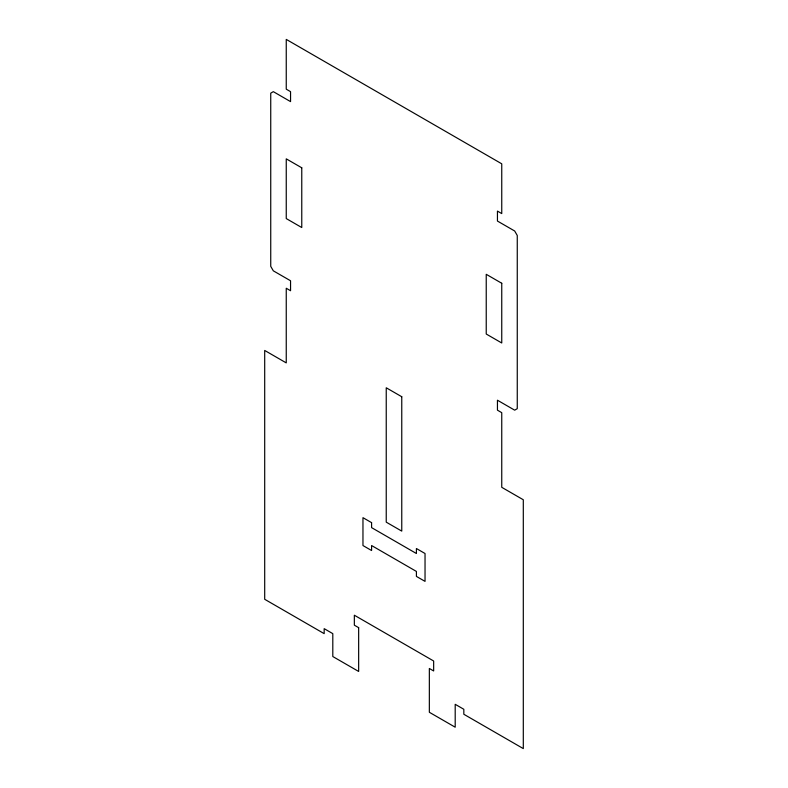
<?xml version="1.0" encoding="UTF-8"?>
<svg xmlns="http://www.w3.org/2000/svg" width="788" height="788" viewBox="0 0 788 788"><rect width="100%" height="100%" fill="white"/><g stroke="black" fill="none" stroke-linecap="round" stroke-linejoin="round"><path stroke-width="1.18" d="M358.658 627.662L358.658 671.455L332.802 656.532L332.802 633.641L324.173 628.657L324.173 633.641L264.699 599.294L264.699 350.453L286.251 362.894L286.251 288.241L290.555 290.733L290.555 280.774L273.318 270.826L270.737 266.344L270.737 93.151L273.318 91.654L290.555 101.613L290.555 91.654L286.251 89.172L286.251 39.4L501.749 163.815L501.749 213.587L497.445 211.095L497.445 221.054L514.682 231.002L517.263 235.484L517.263 408.676L514.682 410.174L497.445 400.215L497.445 410.174L501.749 412.666L501.749 487.319L523.301 499.759L523.301 748.6L463.827 714.263L463.827 709.279L455.198 704.305L455.198 727.196L429.342 712.273L429.342 668.47L433.656 670.962L433.656 661.004L354.344 615.221L354.344 625.18L358.658 627.662M301.765 167.805L286.251 158.841L286.251 218.572L301.765 227.525L301.765 167.805M501.749 283.266L486.235 274.303L486.235 334.023L501.749 342.987L501.749 283.266M401.762 396.738L386.238 387.775L386.238 522.158L401.762 531.112L401.762 396.738M371.591 522.651L362.963 517.677L362.963 545.542L371.591 550.526L371.591 545.542L416.409 571.428L416.409 576.402L425.037 581.377L425.037 553.511L416.409 548.527L416.409 553.511L371.591 527.625L371.591 522.651"/></g></svg>
